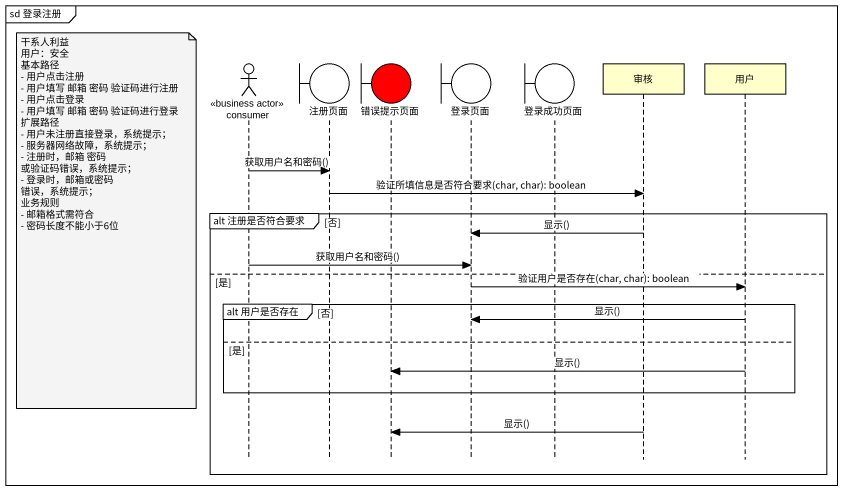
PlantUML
@startuml
mainframe sd 登录注册
hide footbox
actor consumer <<business actor>>
boundary 注册页面
boundary 错误提示页面 #FF0000
boundary 登录页面
boundary 登录成功页面
participant 审核
participant 用户

consumer -> 注册页面 : 获取用户名和密码()
注册页面 -> 审核 : 验证所填信息是否符合要求(char, char): boolean
group alt 注册是否符合要求 [否]
  note left of consumer
    干系人利益
    用户：安全
    基本路径
    - 用户点击注册
    - 用户填写 邮箱 密码 验证码进行注册
    - 用户点击登录
    - 用户填写 邮箱 密码 验证码进行登录
    扩展路径
    - 用户未注册直接登录，系统提示；
    - 服务器网络故障，系统提示；
    - 注册时，邮箱 密码 或验证码错误，系统提示；
    - 登录时，邮箱或密码 错误，系统提示；
    业务规则
    - 邮箱格式需符合
    - 密码长度不能小于6位
  end note
  审核 -> 登录页面 : 显示()
  consumer -> 登录页面 : 获取用户名和密码()
else 是
  登录页面 -> 用户 : 验证用户是否存在(char, char): boolean
  group alt 用户是否存在 [否]
    用户 -> 登录页面 : 显示()
  else 是
    用户 -> 错误提示页面 : 显示()
  end
  审核 -> 错误提示页面 : 显示()
end
@enduml
